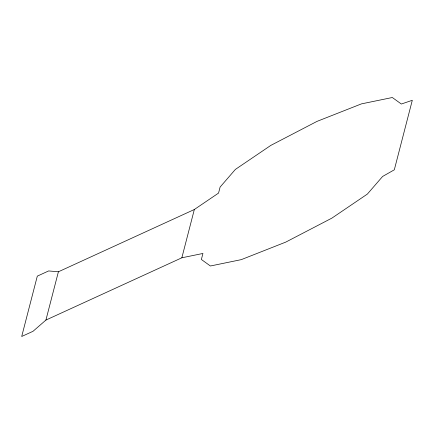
<?xml version="1.0" encoding="UTF-8"?>
<svg xmlns="http://www.w3.org/2000/svg" width="434" height="434" viewBox="0 0 434 434"><rect width="100%" height="100%" fill="white"/><g stroke="black" fill="none" stroke-linecap="round" stroke-linejoin="round"><path stroke-width="0.65" d="M45.917 320.07L58.406 271.782L194.334 209.508L218.552 193.081L220.109 187.059L235.369 169.428L270.827 145.395L316.972 121.401L361.446 103.878L392.331 97.514L401.347 104.024L412.3 100.287L394.316 169.813L382.614 176.454L367.354 194.085L331.901 218.118L285.751 242.112L241.282 259.635L210.398 265.993L201.376 259.483L202.933 253.461L181.846 257.796L45.917 320.07L33.027 331.294L21.7 336.486L37.308 276.127L48.635 270.941L58.406 271.782M181.846 257.796L194.334 209.508"/></g></svg>
